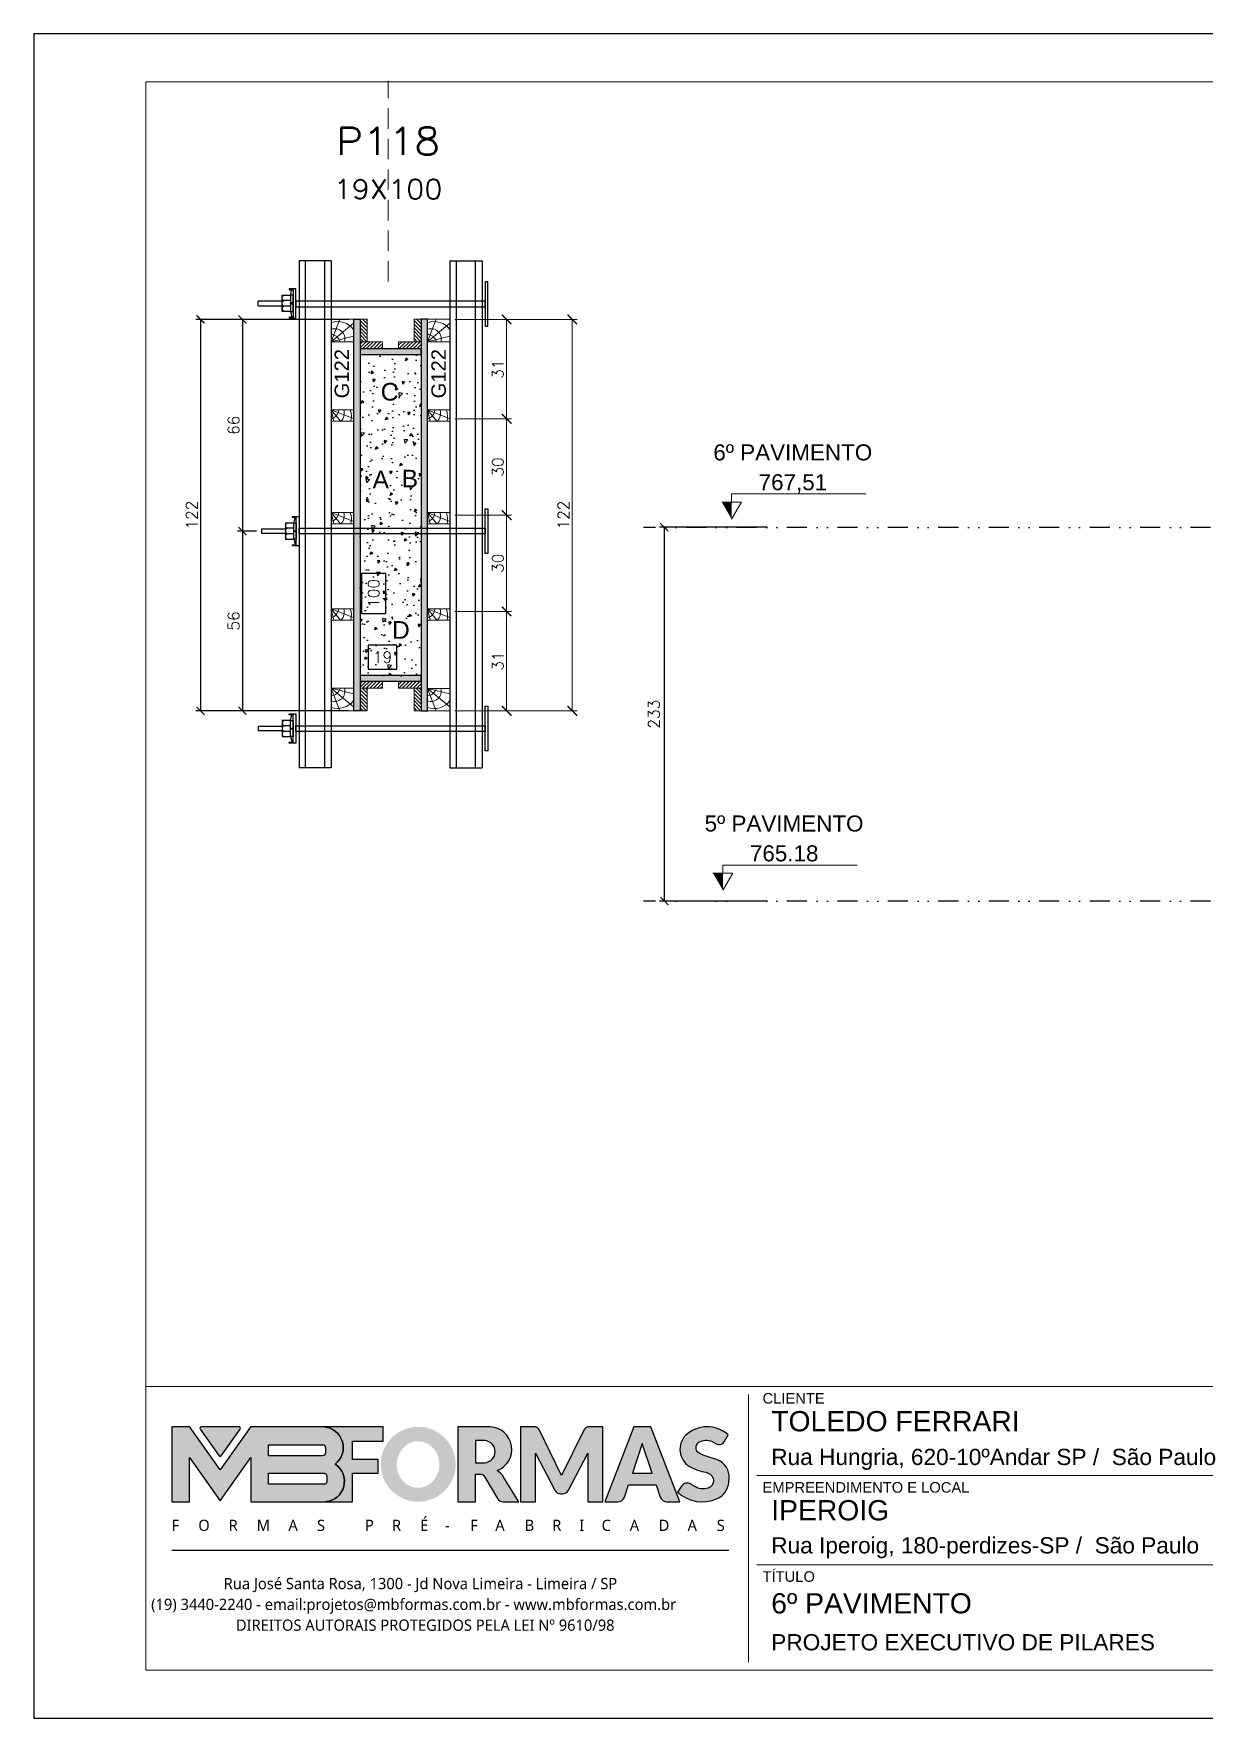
# Model space of a CAD drawing. Extents: x -23436 to 4767, y -4131 to 9755.
# Drawn here: x -19091 to -18362, y -1668 to -618 of the extents above; entities that cross this region are included whole.
import ezdxf
from ezdxf.enums import TextEntityAlignment as Align

# ---------------------------------------------------------------- set-up
doc = ezdxf.new("R2010")
doc.units = 0
doc.header["$PDMODE"] = 2
doc.header["$PDSIZE"] = 10
for name, pattern in [('CABLIN', [0.35, 0.25, -0.1]), ('DIVIDE2', [0.625, 0.25, -0.125, 0, -0.125, 0, -0.125]), ('HIDDEN', [9.525, 6.35, -3.175])]:
    doc.linetypes.add(name, pattern=pattern)
doc.layers.get('0').update_dxf_attribs({"lineweight": 13})
doc.layers.get('Defpoints').update_dxf_attribs({"lineweight": 13})
for name, color, linetype, lineweight in [('A-GENM', 7, 'Continuous', 18), ('cotas', 4, 'Continuous', 13), ('FOLHA MB', 7, 'Continuous', 13), ('Madeira', 100, 'Continuous', 13), ('Sarr 2.2x7', 40, 'Continuous', 9), ('sarrafo', 93, 'Continuous', 13), ('Texto Seção', 7, 'Continuous', 15)]:
    doc.layers.add(name, color=color, linetype=linetype, lineweight=lineweight)
for name, color, linetype in [('Barra de Ancoragem', 20, 'Continuous'), ('Concreto', 250, 'HIDDEN'), ('Cota', 4, 'Continuous'), ('Cota Seção (2x)', 4, 'Continuous'), ('Hachura', 252, 'CABLIN'), ('MB Logo', 254, 'Continuous'), ('Nível', 160, 'Continuous'), ('Painéis', 30, 'Continuous'), ('Perfil Metálico', 224, 'Continuous'), ('Texto de Titulo', 7, 'Continuous'), ('Texto Nível', 251, 'Continuous'), ('Texto Qtd Sarr', 242, 'Continuous'), ('TEXTO_GERAL', 7, 'Continuous')]:
    doc.layers.add(name, color=color, linetype=linetype)
doc.layers.add('Laje_Perimetro', color=7, linetype='Continuous', plot=False)
doc.styles.add('ARIAL', font='arial.ttf', dxfattribs={"oblique": 15, "height": 25})
doc.styles.add('MB_C01', font='arial.ttf', dxfattribs={"height": 1.3})
doc.styles.add('MB_C02', font='arial.ttf', dxfattribs={"height": 2})
doc.styles.add('MB_C03', font='arial.ttf', dxfattribs={"height": 2.5})
doc.styles.add('MB_C04', font='arial.ttf', dxfattribs={"height": 6})
doc.styles.add('MtXpl_Lucida_Sans_Un', font='l_10646.ttf')
doc.styles.add('ROMANS', font='romans.shx')
doc.styles.add('SANSSERIF', font='sas_____.pfb')
doc.dimstyles.new('COTA SECAO', dxfattribs={"dimtxt": 7, "dimasz": 5, "dimexe": 3, "dimexo": 3, "dimgap": 2, "dimtad": 3, "dimdec": 1, "dimlfac": 0.5, "dimzin": 12, "dimdsep": 46, "dimtxsty": 'ROMANS', "dimblk": 'ARCHTICK', "dimcen": 0, "dimclrd": 4, "dimclre": 4, "dimclrt": 1, "dimadec": 1, "dimazin": 3, "dimtfac": 1, "dimtdec": 1, "dimtmove": 0, "dimatfit": 3, "dimldrblk": 'OBLIQUE', "dimfxl": 0, "dimtolj": 1, "dimtzin": 12, "dimarcsym": 0})
doc.dimstyles.new('PAINEL', dxfattribs={"dimtxt": 7, "dimasz": 5, "dimexe": 3, "dimexo": 3, "dimgap": 3, "dimtad": 1, "dimdec": 1, "dimzin": 12, "dimdsep": 46, "dimtxsty": 'ROMANS', "dimblk": 'ARCHTICK', "dimcen": 0, "dimclrd": 4, "dimclre": 4, "dimclrt": 1, "dimadec": 1, "dimazin": 3, "dimtfac": 1, "dimtdec": 1, "dimtmove": 0, "dimatfit": 3, "dimldrblk": 'OBLIQUE', "dimfxl": 0, "dimtolj": 1, "dimtzin": 12, "dimarcsym": 0})
doc.dimstyles.new('SECÇÃO 2', dxfattribs={"dimtxt": 7, "dimasz": 6, "dimexe": 0.18, "dimexo": 2, "dimgap": -4, "dimtad": 3, "dimdec": 1, "dimlfac": 0.5, "dimzin": 12, "dimdsep": 46, "dimtxsty": 'ROMANS', "dimblk": 'ARCHTICK', "dimcen": 0.09, "dimse1": 1, "dimse2": 1, "dimsd1": 1, "dimsd2": 1, "dimclrd": 180, "dimclre": 5, "dimclrt": 1, "dimadec": 0, "dimazin": 3, "dimtfac": 1, "dimtdec": 1, "dimtofl": 0, "dimtmove": 0, "dimatfit": 3, "dimldrblk": 'ARCHTICK', "dimfxl": 0, "dimtolj": 1, "dimtzin": 0, "dimarcsym": 0})
pattern_1 = [(225, (-28376.902, -23950.7785), (1.12253202, -1.12253202), [])]
pattern_2 = [(225, (-28376.902, -23739.1785), (1.12253202, -1.12253202), [])]

# ---------------------------------------------------------------- blocks, each defined once
blk = doc.blocks.new('MB-NOVO')
at = {"layer": 'MB Logo', "linetype": 'Continuous'}
h = blk.add_hatch(color=256, dxfattribs=at)
h.dxf.hatch_style = 1
h.set_gradient(color1=(242, 132, 69), color2=(247, 180, 141), rotation=90, tint=1)
h.paths.add_polyline_path([(-18529.6, 10980.8), (-18475.7, 10980.8, 0.706757), (-18468.7, 11008, 0.681802), (-18476.7, 11034.9), (-18529.4, 11034.9, 0.243712), (-18530.2, 11034.5), (-18551.7, 11003.9), (-18573.3, 11034.5, 0.243712), (-18574.1, 11034.9), (-18586.5, 11034.9), (-18586.5, 10980.8), (-18573.9, 10980.8), (-18573.9, 11012.9), (-18551.7, 10981.5), (-18529.6, 11012.9)])
h.paths.add_polyline_path([(-18516.8, 11014.1), (-18516.8, 11022), (-18477.8, 11022, -0.414214), (-18475.8, 11020), (-18475.8, 11016.1, -0.414214), (-18477.8, 11014.1)], flags=16)
h.paths.add_polyline_path([(-18516.8, 11001.4), (-18476.8, 11001.4, -0.414214), (-18474.8, 10999.4), (-18474.8, 10995.5, -0.414214), (-18476.8, 10993.5), (-18516.8, 10993.5)], flags=16)
at = {"layer": 'MB Logo', "true_color": 0x262626}
h = blk.add_hatch(color=250, dxfattribs=at)
h.dxf.hatch_style = 1
h.paths.add_polyline_path([(-18537.3, 11033.3, 0.60809), (-18538.1, 11034.9), (-18565.3, 11034.9, 0.60809), (-18566.1, 11033.3), (-18552.5, 11014, 0.518202), (-18550.9, 11014)])
h = blk.add_hatch(color=250, dxfattribs=at)
h.dxf.hatch_style = 1
h.paths.add_polyline_path([(-18456.2, 11011.3), (-18456.2, 11024.6), (-18434.2, 11024.6), (-18434.2, 11034.9), (-18476.7, 11034.9, -0.681802), (-18468.7, 11008, -0.706757), (-18475.7, 10980.8), (-18456.2, 10980.8), (-18456.2, 11001.4), (-18437.8, 11001.4), (-18437.8, 11011.3)])
h = blk.add_hatch(color=250, dxfattribs=at)
h.dxf.hatch_style = 1
h.paths.add_polyline_path([(-18435.9, 11007.9, 1), (-18381.9, 11007.9, 1)])
edge = h.paths.add_edge_path(flags=16)
edge.add_ellipse((-18409, 11007.7), major_axis=(0, 16.8), ratio=0.916255, start_angle=0, end_angle=360)
h = blk.add_hatch(color=250, dxfattribs=at)
h.dxf.hatch_style = 1
h.paths.add_polyline_path([(-18357, 11034.9), (-18380.2, 11034.9), (-18380.2, 10980.8), (-18367.6, 10980.8), (-18367.6, 11000.7), (-18363.4, 11000.7, -0.195765), (-18360.9, 10998.9), (-18351.8, 10983.2, 0.261385), (-18347.5, 10980.8), (-18336.4, 10980.8), (-18347.5, 10999, 0.082429), (-18349.6, 11001.5), (-18351.9, 11003.4, 0.81838)])
h.paths.add_polyline_path([(-18360.8, 11009), (-18367.6, 11009), (-18367.6, 11025), (-18360.8, 11025, -0.92578)], flags=16)
h = blk.add_hatch(color=250, dxfattribs=at)
h.dxf.hatch_style = 1
h.paths.add_polyline_path([(-18286.6, 11015.9), (-18286.6, 10980.8), (-18275.8, 10980.8), (-18275.8, 11034.9), (-18286.6, 11034.9, 0.216647), (-18289.4, 11032.4), (-18305.5, 10999.8), (-18321.6, 11032.7, 0.199908), (-18324.3, 11034.9), (-18335.2, 11034.9), (-18335.2, 10980.8), (-18324.3, 10980.8), (-18324.3, 11015.9), (-18310.4, 10989.3, 0.279644), (-18306, 10986.6, 0.340986), (-18300.5, 10989.3)])
h = blk.add_hatch(color=250, dxfattribs=at)
h.dxf.hatch_style = 1
h.paths.add_polyline_path([(-18274.4, 10980.8), (-18265, 10980.8, 0.322517), (-18260.2, 10984.3), (-18257.3, 10993), (-18237.2, 10993), (-18234.3, 10984.3, 0.322517), (-18229.5, 10980.8), (-18220.3, 10980.8), (-18241.2, 11034.9), (-18253.4, 11034.9)])
h.paths.add_polyline_path([(-18254.4, 11001.6), (-18247.3, 11023), (-18240.1, 11001.6)], flags=16)
h = blk.add_hatch(color=250, dxfattribs=at)
h.dxf.hatch_style = 1
h.paths.add_polyline_path([(-18206, 11024, -0.247671), (-18196.9, 11024.3), (-18193.5, 11022.5, 0.40799), (-18188.2, 11024.1), (-18185.4, 11029.1, 0.392837), (-18216.2, 11028.7, 0.467779), (-18213.3, 11006.3, 0.077523), (-18201.2, 11002.1, -0.214206), (-18196.1, 10997.9, -0.284295), (-18198.2, 10991.4, -0.26924), (-18208.8, 10991.6), (-18212.2, 10993.6, 0.407727), (-18219, 10992.1), (-18221.8, 10987.7, 0.296878), (-18193.2, 10983.1, 0.272251), (-18184.9, 10995.3), (-18184.6, 10997.9, 0.348906), (-18193.7, 11011.2), (-18200.4, 11013.5, -0.045018), (-18205.8, 11015.7, -0.618284)])
at = {"layer": 'MB Logo', "linetype": 'Continuous'}
blk.add_line((-18586.5, 10945.9), (-18184.8, 10945.9), dxfattribs=at)
at = {"layer": 'MB Logo', "color": 23, "linetype": 'Continuous', "true_color": 0xf28445}
for points in [[(-18573.3, 11034.5, 0.243712), (-18574.1, 11034.9), (-18586.5, 11034.9), (-18586.5, 10980.8), (-18573.9, 10980.8), (-18573.9, 11012.9), (-18551.7, 10981.5), (-18529.6, 11012.9), (-18529.6, 10980.8), (-18475.7, 10980.8, 0.706757), (-18468.7, 11008, 0.681802), (-18476.7, 11034.9), (-18529.4, 11034.9, 0.243712), (-18530.2, 11034.5), (-18551.7, 11003.9)], [(-18516.8, 11022), (-18477.8, 11022, -0.414214), (-18475.8, 11020), (-18475.8, 11016.1, -0.414214), (-18477.8, 11014.1), (-18516.8, 11014.1)], [(-18516.8, 11001.4), (-18476.8, 11001.4, -0.414214), (-18474.8, 10999.4), (-18474.8, 10995.5, -0.414214), (-18476.8, 10993.5), (-18516.8, 10993.5)]]:
    blk.add_lwpolyline(points, format="xyb", close=True, dxfattribs=at)
at = {"layer": 'MB Logo', "color": 250, "true_color": 0x262626}
for points in [[(-18537.3, 11033.3, 0.60809), (-18538.1, 11034.9), (-18565.3, 11034.9, 0.60809), (-18566.1, 11033.3), (-18552.5, 11014, 0.518202), (-18550.9, 11014)], [(-18437.8, 11011.3), (-18456.2, 11011.3), (-18456.2, 11024.6), (-18434.2, 11024.6), (-18434.2, 11034.9), (-18476.7, 11034.9, -0.681802), (-18468.7, 11008, -0.706757), (-18475.7, 10980.8), (-18456.2, 10980.8), (-18456.2, 11001.4), (-18437.8, 11001.4)], [(-18347.5, 10980.8), (-18336.4, 10980.8), (-18347.5, 10999, 0.082429), (-18349.6, 11001.5), (-18351.9, 11003.4, 0.81838), (-18357, 11034.9), (-18380.2, 11034.9), (-18380.2, 10980.8), (-18367.6, 10980.8), (-18367.6, 11000.7), (-18363.4, 11000.7, -0.209789), (-18360.8, 10998.7), (-18351.8, 10983.2, 0.261385)], [(-18286.6, 11015.9), (-18286.6, 10980.8), (-18275.8, 10980.8), (-18275.8, 11034.9), (-18286.6, 11034.9, 0.216647), (-18289.4, 11032.4), (-18305.5, 10999.8), (-18321.5, 11032.4, 0.216647), (-18324.3, 11034.9), (-18335.2, 11034.9), (-18335.2, 10980.8), (-18324.3, 10980.8), (-18324.3, 11015.9), (-18310.4, 10989.3, 0.279644), (-18306, 10986.6), (-18304.9, 10986.6, 0.279644), (-18300.5, 10989.3)], [(-18265, 10980.8, 0.322517), (-18260.2, 10984.3), (-18257.3, 10993), (-18237.2, 10993), (-18234.3, 10984.3, 0.322517), (-18229.5, 10980.8), (-18220.3, 10980.8), (-18241.2, 11034.9), (-18253.4, 11034.9), (-18274.4, 10980.8)], [(-18206.2, 11015.9, -0.549626), (-18206.4, 11023.8, -0.258723), (-18196.9, 11024.3), (-18193.5, 11022.5, 0.40799), (-18188.2, 11024.1), (-18185.4, 11029.1, 0.392837), (-18216.2, 11028.7, 0.467779), (-18213.3, 11006.3, 0.077523), (-18201.2, 11002.1, -0.203897), (-18196.3, 10998.2), (-18196.1, 10997.8, -0.267611), (-18198, 10991.6), (-18198.5, 10991.3, -0.261145), (-18208.8, 10991.6), (-18212.2, 10993.6, 0.407727), (-18219, 10992.1), (-18221.8, 10987.7, 0.296878), (-18193.2, 10983.1, 0.265963), (-18184.9, 10994.9), (-18184.7, 10997.6, 0.340466), (-18193.1, 11011), (-18200.4, 11013.5, -0.049298)], [(-18367.6, 11009), (-18360.8, 11009, 0.92578), (-18360.8, 11025), (-18367.6, 11025)]]:
    blk.add_lwpolyline(points, format="xyb", close=True, dxfattribs=at)
blk.add_lwpolyline([(-18247.3, 11023), (-18254.4, 11001.6), (-18240.1, 11001.6)], close=True, dxfattribs=at)
at = {"layer": 'MB Logo', "color": 250, "true_color": 0x262626, "style": 'MtXpl_Lucida_Sans_Un'}
for s, height, p in [('F', 8.12, (-18586.8, 10959.8)), ('O', 8.12, (-18567.5, 10959.8)), ('R', 8.12, (-18545.6, 10959.8)), ('M', 8.12, (-18525.4, 10959.8)), ('A', 8.12, (-18502.5, 10959.8)), ('S', 8.12, (-18481.9, 10959.8)), ('P', 8.12, (-18447.3, 10959.8)), ('R', 8.12, (-18427.8, 10959.8)), ('É', 8.12, (-18407.5, 10959.8)), ('-', 8.12, (-18389.6, 10959.8)), ('F', 8.12, (-18371.4, 10959.8)), ('A', 8.12, (-18353.3, 10959.8)), ('B', 8.12, (-18332.1, 10959.8)), ('R', 8.12, (-18312.2, 10959.8)), ('I', 8.12, (-18292.7, 10959.8)), ('C', 8.12, (-18276.6, 10959.8)), ('A', 8.12, (-18256.3, 10959.8)), ('D', 8.12, (-18235.5, 10959.8)), ('A', 8.12, (-18214.6, 10959.8)), ('S', 8.12, (-18193.6, 10959.8)), ('DIREITOS AUTORAIS PROTEGIDOS PELA LEI Nº 9610/98', 8.122, (-18540.4, 10887.8))]:
    blk.add_text(s, height=height, dxfattribs=at).set_placement(p)
at = {"layer": 'MB Logo', "style": 'MtXpl_Lucida_Sans_Un'}
for s, p in [('Rua José Santa Rosa, 1300 - Jd Nova Limeira - Limeira / SP', (-18549.2, 10917.8)), ('(19) 3440-2240 - email:projetos@mbformas.com.br - www.mbformas.com.br', (-18601.5, 10902.8))]:
    blk.add_text(s, height=8.122, dxfattribs=at).set_placement(p)
blk = doc.blocks.new('A$C169d8357')
at = {"layer": 'FOLHA MB', "color": 1}
for p, q in [((1109.8, 356.7), (70, 356.7)), ((445.6, 351.7), (445.6, 185)), ((786.6, 351.7), (786.6, 250.7)), ((943.1, 351.7), (943.1, 185)), ((1109.8, 356.7), (1109.8, 179.9)), ((1455, 356.7), (1109.8, 356.7)), ((1155.3, 185), (1155.3, 351.7)), ((1232.6, 351.7), (1232.6, 185)), ((1455, 331.5), (1109.8, 331.5)), ((938.1, 316.3), (791.6, 316.3)), ((1109.8, 316.3), (948.2, 316.3)), ((1029, 311.3), (1029, 286)), ((1455, 306.2), (1109.8, 306.2)), ((781.5, 301.2), (450.7, 301.2)), ((938.1, 281), (791.6, 281)), ((1109.8, 281), (948.2, 281)), ((1029, 275.9), (1029, 250.7)), ((1455, 281), (1109.8, 281)), ((1455, 255.7), (1109.8, 255.7)), ((938.1, 245.6), (450.7, 245.6)), ((1109.8, 245.6), (948.2, 245.6)), ((1029, 240.6), (1029, 185)), ((1455, 230.4), (1109.8, 230.4)), ((1455, 205.2), (1109.8, 205.2))]:
    blk.add_line(p, q, dxfattribs=at)
for points in [[(0, 1199.9), (0, 149.9), (1485, 149.9), (1485, 1199.9)], [(70, 1169.9), (70, 179.9), (1455, 179.9), (1455, 1169.9)]]:
    blk.add_lwpolyline(points, close=True, dxfattribs=at)
at = {"layer": 'MB Logo', "xscale": 0.8642040370897565, "yscale": 0.8642040370897565, "zscale": 0.8642040370897565}
blk.add_blockref('MB-NOVO', (16148.7, -9204.8), dxfattribs=at)
at = {"layer": 'FOLHA MB', "color": 6}
for s, height, style, p in [('CLIENTE', 6.57, 'MB_C01', (454.3, 346.1)), ('RESPONSÁVEL TÉCNICO', 6.566, 'MB_C01', (791.2, 344.6)), ('FASE DO PROJETO', 6.566, 'MB_C01', (947.8, 344.6)), ('Rua Hungria, 620-10ºAndar SP /  São Paulo', 10.102, 'MB_C02', (459.7, 307.8)), ('PROJETISTA', 6.57, 'MB_C01', (791.2, 306.7)), ('DATA', 6.57, 'MB_C01', (947.8, 306.7)), ('ESCALA', 6.57, 'MB_C01', (1033.7, 306.7)), ('EMPREENDIMENTO E LOCAL', 6.566, 'MB_C01', (454.3, 290.6)), ('DISCIPLINA', 6.57, 'MB_C01', (791.2, 271.4)), ('COR MADEIRA', 6.566, 'MB_C01', (947.8, 271.4)), ('COR TARJA', 6.57, 'MB_C01', (1033.7, 271.4)), ('Rua Iperoig, 180-perdizes-SP /  São Paulo', 10.102, 'MB_C02', (459.7, 252.7)), ('TÍTULO', 6.57, 'MB_C01', (454.3, 235)), ('REVISÃO', 6.57, 'MB_C01', (947.8, 236.5)), ('FOLHA', 6.57, 'MB_C01', (1033.7, 236.5)), ('PROJETO EXECUTIVO DE PILARES', 10.102, 'MB_C02', (459.7, 192.3))]:
    blk.add_text(s, height=height, dxfattribs=dict(at, style=style)).set_placement(p)
at = {"layer": 'FOLHA MB', "color": 5}
for s, height, style, p in [('TOLEDO FERRARI', 12.628, 'MB_C03', (459.7, 328.8)), ('DANIEL RODRIGUES', 10.102, 'MB_C02', (791.6, 322.4)), ('EXECUTIVO', 10.1, 'MB_C02', (948.1, 320.5)), ('THAÍS BANDEIRA', 10.102, 'MB_C02', (791.5, 285.1)), ('31/05/2023', 10.1, 'MB_C02', (948.1, 285.1)), ('1:50', 10.1, 'MB_C02', (1034, 287.1)), ('IPEROIG', 12.63, 'MB_C03', (459.7, 273.3)), ('PADRÃO', 10.1, 'MB_C02', (948.1, 251.8)), ('FORMA DE MADEIRA', 10.102, 'MB_C02', (791.6, 251.7)), ('S/COR', 10.1, 'MB_C02', (1034, 251.8)), ('6º PAVIMENTO', 12.628, 'MB_C03', (459.7, 215.3)), ('00', 10.1, 'MB_C02', (1126.7, 211.8)), ('31/05/23', 10.1, 'MB_C02', (1166.5, 211.6)), ('EMISSÃO INICIAL', 10.102, 'MB_C02', (1243.1, 211.6)), ('00', 12.63, 'MB_C03', (967.6, 205))]:
    blk.add_text(s, height=height, dxfattribs=dict(at, style=style)).set_placement(p)
at = {"layer": 'FOLHA MB', "color": 6, "style": 'MB_C01'}
for s, p in [('REV. Nº', (1132.5, 198.1)), ('DATA', (1189.7, 198.1)), ('DESCRIÇÃO', (1265.5, 198.1))]:
    blk.add_text(s, height=6.57, dxfattribs=at).set_placement(p, align=Align.MIDDLE_CENTER)
at = {"layer": 'FOLHA MB', "insert": (1239.4, 189.4), "char_height": 5.051, "width": 210.818, "attachment_point": 1, "style": 'MB_C04'}
blk.add_mtext('TOLEDO-IPEROIG-LO-6PV-PI-R00.DWG', dxfattribs=at)
blk = doc.blocks.new('ERTYERTYUYTURTYUTRYU')
at = {"layer": 'Barra de Ancoragem'}
for p, q in [((8963.3, 10873.8), (8963.3, 10855.5)), ((8964.9, 10869.7), (8964.1, 10873.2)), ((8964.9, 10859.7), (8964.1, 10856.1)), ((8985.1, 10863.2), (8985.1, 10866.1))]:
    blk.add_line(p, q, dxfattribs=at)
at = {"layer": 'Barra de Ancoragem', "flags": 128}
for points in [[(8961.5, 10855.5), (8961.5, 10873.8), (8963.3, 10873.8), (8963.3, 10855.5)], [(8963.3, 10873.8), (8965.7, 10873.8), (8965.7, 10873.2), (8963.3, 10873.2)], [(8963.3, 10869.7), (8964.9, 10869.7), (8964.9, 10859.7), (8963.3, 10859.7)], [(8963.3, 10856.1), (8965.7, 10856.1), (8965.7, 10855.5), (8963.3, 10855.5)]]:
    blk.add_lwpolyline(points, close=True, dxfattribs=at)
for points in [[(8964.9, 10859.7), (8970.1, 10859.7), (8970.1, 10869.7), (8964.9, 10869.7)], [(8964.9, 10864.4), (8963.3, 10864.4), (8963.3, 10865), (8964.9, 10865), (8964.9, 10864.4), (8964.9, 10865)], [(8985.1, 10863.2), (8970.1, 10863.2), (8970.1, 10866.1), (8985.1, 10866.1)]]:
    blk.add_lwpolyline(points, dxfattribs=at)
for points in [[(8964.9, 10866.4), (8969, 10866.4, 0.729796), (8969, 10869.7, 0.729796)], [(8964.9, 10862.9), (8969, 10862.9, 0.666667), (8969, 10866.4, 0.666667)]]:
    blk.add_lwpolyline(points, format="xyb", dxfattribs=at)
at = {"layer": 'Barra de Ancoragem'}
blk.add_arc((8968.4, 10861.3), 1.7, 287.7564, 72.2436, dxfattribs=at)
blk = doc.blocks.new('*D967')
at = {"layer": 'Cota', "color": 180, "lineweight": -2, "transparency": 16777216}
for p, q in [((-18872, -954.1), (-18887, -954.1)), ((-18887, -954.1), (-18887, -979.1)), ((-18872, -979.1), (-18872, -954.1)), ((-18887, -979.1), (-18872, -979.1))]:
    blk.add_line(p, q, dxfattribs=at)
at = {"layer": 'Defpoints', "color": 0, "transparency": 16777216}
for p in [(-18888, -817.8), (-18888, -1017.8), (-18868, -1017.8)]:
    blk.add_point(p, dxfattribs=at)
at = {"layer": 'Cota', "color": 1, "transparency": 16777216, "insert": (-18879.5, -966.6), "char_height": 7, "attachment_point": 5, "rotation": 90, "style": 'ROMANS'}
blk.add_mtext('\\A1;100', dxfattribs=at)
blk = doc.blocks.new('_ArchTick')
at = {"color": 0, "linetype": 'ByBlock', "const_width": 0.15}
blk.add_lwpolyline([(-0.5, -0.5), (0.5, 0.5)], dxfattribs=at)
blk = doc.blocks.new('*D968')
at = {"layer": 'Cota', "color": 180, "lineweight": -2, "transparency": 16777216}
for p, q in [((-18865, -998.8), (-18883, -998.8)), ((-18883, -998.8), (-18883, -1013.8)), ((-18865, -1013.8), (-18865, -998.8)), ((-18883, -1013.8), (-18865, -1013.8))]:
    blk.add_line(p, q, dxfattribs=at)
at = {"layer": 'Defpoints', "color": 0, "transparency": 16777216}
for p in [(-18888, -835.1), (-18850, -835.1), (-18888, -1017.8)]:
    blk.add_point(p, dxfattribs=at)
at = {"layer": 'Cota', "color": 1, "transparency": 16777216, "insert": (-18874, -1006.3), "char_height": 7, "attachment_point": 5, "style": 'ROMANS'}
blk.add_mtext('\\A1;19', dxfattribs=at)
blk = doc.blocks.new('*D969')
at = {"layer": 'Cota', "color": 4, "lineweight": -2, "transparency": 16777216}
for p, q in [((-18909, -795.8), (-18964.3, -795.8)), ((-18961.3, -795.8), (-18961.3, -927.8)), ((-18952.5, -927.8), (-18964.3, -927.8))]:
    blk.add_line(p, q, dxfattribs=at)
at = {"layer": 'Defpoints', "color": 0, "transparency": 16777216}
for p in [(-18906, -795.8), (-18961.3, -927.8), (-18949.5, -927.8)]:
    blk.add_point(p, dxfattribs=at)
at = {"layer": 'Cota', "color": 4, "lineweight": -2, "transparency": 16777216, "xscale": 5, "yscale": 5, "zscale": 5}
for p, rotation in [((-18961.3, -795.8), 90), ((-18961.3, -927.8), 270)]:
    blk.add_blockref('_ArchTick', p, dxfattribs=dict(at, rotation=rotation))
at = {"layer": 'Cota', "color": 1, "transparency": 16777216, "insert": (-18966.8, -861.8), "char_height": 7, "attachment_point": 5, "rotation": 90, "style": 'ROMANS'}
blk.add_mtext('\\A1;66', dxfattribs=at)
blk = doc.blocks.new('_OBLIQUE')
at = {"color": 0, "linetype": 'ByBlock', "lineweight": -2}
for p, q in [((0, 0), (-1, 0)), ((-0.5, -0.5), (0.5, 0.5))]:
    blk.add_line(p, q, dxfattribs=at)
blk = doc.blocks.new('*D970')
at = {"layer": 'Cota', "color": 4, "lineweight": -2, "transparency": 16777216}
for p, q in [((-18952.5, -927.8), (-18964.3, -927.8)), ((-18961.3, -927.8), (-18961.3, -1039.8)), ((-18909, -1039.8), (-18964.3, -1039.8))]:
    blk.add_line(p, q, dxfattribs=at)
at = {"layer": 'Defpoints', "color": 0, "transparency": 16777216}
for p in [(-18949.5, -927.8), (-18961.3, -1039.8), (-18906, -1039.8)]:
    blk.add_point(p, dxfattribs=at)
at = {"layer": 'Cota', "color": 4, "lineweight": -2, "transparency": 16777216, "xscale": 5, "yscale": 5, "zscale": 5}
for p, rotation in [((-18961.3, -927.8), 90), ((-18961.3, -1039.8), 270)]:
    blk.add_blockref('_ArchTick', p, dxfattribs=dict(at, rotation=rotation))
at = {"layer": 'Cota', "color": 1, "transparency": 16777216, "insert": (-18966.8, -983.8), "char_height": 7, "attachment_point": 5, "rotation": 90, "style": 'ROMANS'}
blk.add_mtext('\\A1;56', dxfattribs=at)
blk = doc.blocks.new('*D971')
at = {"layer": 'Cota', "color": 4, "lineweight": -2, "transparency": 16777216}
for p, q in [((-18895, -795.8), (-18990.4, -795.8)), ((-18987.4, -795.8), (-18987.4, -1039.8)), ((-18895, -1039.8), (-18990.4, -1039.8))]:
    blk.add_line(p, q, dxfattribs=at)
at = {"layer": 'Defpoints', "color": 0, "transparency": 16777216}
for p in [(-18892, -795.8), (-18987.4, -1039.8), (-18892, -1039.8)]:
    blk.add_point(p, dxfattribs=at)
at = {"layer": 'Cota', "color": 4, "lineweight": -2, "transparency": 16777216, "xscale": 5, "yscale": 5, "zscale": 5}
for p, rotation in [((-18987.4, -795.8), 90), ((-18987.4, -1039.8), 270)]:
    blk.add_blockref('_ArchTick', p, dxfattribs=dict(at, rotation=rotation))
at = {"layer": 'Cota', "color": 1, "transparency": 16777216, "insert": (-18992.9, -917.8), "char_height": 7, "attachment_point": 5, "rotation": 90, "style": 'ROMANS'}
blk.add_mtext('\\A1;122', dxfattribs=at)
blk = doc.blocks.new('*D972')
at = {"layer": 'Cota Seção (2x)', "color": 4, "lineweight": 5, "transparency": 16777216}
for p, q in [((-18798.2, -795.8), (-18752.7, -795.8)), ((-18755.7, -1039.8), (-18755.7, -795.8)), ((-18798.2, -1039.8), (-18752.7, -1039.8))]:
    blk.add_line(p, q, dxfattribs=at)
at = {"layer": 'Defpoints', "color": 0, "transparency": 16777216}
for p in [(-18801.2, -795.8), (-18755.7, -795.8), (-18801.2, -1039.8)]:
    blk.add_point(p, dxfattribs=at)
at = {"layer": 'Cota Seção (2x)', "color": 4, "lineweight": 5, "transparency": 16777216, "xscale": 6, "yscale": 6, "zscale": 6}
for p, rotation in [((-18755.7, -795.8), 90), ((-18755.7, -1039.8), 270)]:
    blk.add_blockref('_ArchTick', p, dxfattribs=dict(at, rotation=rotation))
at = {"layer": 'Cota Seção (2x)', "color": 1, "transparency": 16777216, "insert": (-18761.2, -917.8), "char_height": 7, "attachment_point": 5, "rotation": 90, "style": 'ROMANS'}
blk.add_mtext('\\A1;122', dxfattribs=at)
blk = doc.blocks.new('PONTALETE')
at = {"layer": 'Madeira'}
for q in [(2.71, 7), (7, 5.76), (7, 1.74)]:
    blk.add_line((0, 0), q, dxfattribs=at)
blk.add_lwpolyline([(0, 0), (7, 0), (7, 7), (0, 7)], close=True, dxfattribs=at)
for centre, radius, start, end in [((2.04, 0.06), 6.23, 37.2818, 109.0913), ((1.09, 0.9), 3.19, 343.603, 109.9847), ((-0.21, -0.78), 3.09, 14.6322, 86.0383)]:
    blk.add_arc(centre, radius, start, end, dxfattribs=at)
blk = doc.blocks.new('MEIO PONTALETE')
at = {"layer": 'Madeira'}
for q in [(2.71, 7), (3.5, 2.88), (3.5, 0.87)]:
    blk.add_line((0, 0), q, dxfattribs=at)
blk.add_lwpolyline([(0, 0), (3.5, 0), (3.5, 7), (0, 7)], close=True, dxfattribs=at)
for centre, radius, start, end in [((2.04, 0.06), 6.23, 76.4499, 109.0913), ((1.09, 0.9), 3.19, 40.9063, 109.9847), ((-0.21, -0.78), 3.09, 14.6322, 86.0383)]:
    blk.add_arc(centre, radius, start, end, dxfattribs=at)
blk = doc.blocks.new('*D973')
at = {"layer": 'Cota Seção (2x)', "color": 4, "lineweight": 5, "transparency": 16777216}
for p, q in [((-18829, -917.8), (-18793.6, -917.8)), ((-18796.6, -917.8), (-18796.6, -977.8)), ((-18829, -977.8), (-18793.6, -977.8))]:
    blk.add_line(p, q, dxfattribs=at)
at = {"layer": 'Defpoints', "color": 0, "transparency": 16777216}
for p in [(-18832, -917.8), (-18832, -977.8), (-18796.6, -977.8)]:
    blk.add_point(p, dxfattribs=at)
at = {"layer": 'Cota Seção (2x)', "color": 4, "lineweight": 5, "transparency": 16777216, "xscale": 6, "yscale": 6, "zscale": 6}
for p, rotation in [((-18796.6, -917.8), 90), ((-18796.6, -977.8), 270)]:
    blk.add_blockref('_ArchTick', p, dxfattribs=dict(at, rotation=rotation))
at = {"layer": 'Cota Seção (2x)', "color": 1, "transparency": 16777216, "insert": (-18802.1, -947.8), "char_height": 7, "attachment_point": 5, "rotation": 90, "style": 'ROMANS'}
blk.add_mtext('\\A1;30', dxfattribs=at)
blk = doc.blocks.new('*D974')
at = {"layer": 'Cota Seção (2x)', "color": 4, "lineweight": 5, "transparency": 16777216}
for p, q in [((-18829, -977.8), (-18793.6, -977.8)), ((-18796.6, -977.8), (-18796.6, -1039.8)), ((-18829, -1039.8), (-18793.6, -1039.8))]:
    blk.add_line(p, q, dxfattribs=at)
at = {"layer": 'Defpoints', "color": 0, "transparency": 16777216}
for p in [(-18832, -977.8), (-18832, -1039.8), (-18796.6, -1039.8)]:
    blk.add_point(p, dxfattribs=at)
at = {"layer": 'Cota Seção (2x)', "color": 4, "lineweight": 5, "transparency": 16777216, "xscale": 6, "yscale": 6, "zscale": 6}
for p, rotation in [((-18796.6, -977.8), 90), ((-18796.6, -1039.8), 270)]:
    blk.add_blockref('_ArchTick', p, dxfattribs=dict(at, rotation=rotation))
at = {"layer": 'Cota Seção (2x)', "color": 1, "transparency": 16777216, "insert": (-18802.1, -1008.8), "char_height": 7, "attachment_point": 5, "rotation": 90, "style": 'ROMANS'}
blk.add_mtext('\\A1;31', dxfattribs=at)
blk = doc.blocks.new('*D975')
at = {"layer": 'Cota Seção (2x)', "color": 4, "lineweight": 5, "transparency": 16777216}
for p, q in [((-18829, -795.8), (-18793.6, -795.8)), ((-18796.6, -795.8), (-18796.6, -857.8)), ((-18829, -857.8), (-18793.6, -857.8))]:
    blk.add_line(p, q, dxfattribs=at)
at = {"layer": 'Defpoints', "color": 0, "transparency": 16777216}
for p in [(-18832, -795.8), (-18832, -857.8), (-18796.6, -857.8)]:
    blk.add_point(p, dxfattribs=at)
at = {"layer": 'Cota Seção (2x)', "color": 4, "lineweight": 5, "transparency": 16777216, "xscale": 6, "yscale": 6, "zscale": 6}
for p, rotation in [((-18796.6, -795.8), 90), ((-18796.6, -857.8), 270)]:
    blk.add_blockref('_ArchTick', p, dxfattribs=dict(at, rotation=rotation))
at = {"layer": 'Cota Seção (2x)', "color": 1, "transparency": 16777216, "insert": (-18802.1, -826.8), "char_height": 7, "attachment_point": 5, "rotation": 90, "style": 'ROMANS'}
blk.add_mtext('\\A1;31', dxfattribs=at)
blk = doc.blocks.new('*D976')
at = {"layer": 'Cota Seção (2x)', "color": 4, "lineweight": 5, "transparency": 16777216}
for p, q in [((-18829, -857.8), (-18793.6, -857.8)), ((-18796.6, -857.8), (-18796.6, -917.8)), ((-18829, -917.8), (-18793.6, -917.8))]:
    blk.add_line(p, q, dxfattribs=at)
at = {"layer": 'Defpoints', "color": 0, "transparency": 16777216}
for p in [(-18832, -857.8), (-18832, -917.8), (-18796.6, -917.8)]:
    blk.add_point(p, dxfattribs=at)
at = {"layer": 'Cota Seção (2x)', "color": 4, "lineweight": 5, "transparency": 16777216, "xscale": 6, "yscale": 6, "zscale": 6}
for p, rotation in [((-18796.6, -857.8), 90), ((-18796.6, -917.8), 270)]:
    blk.add_blockref('_ArchTick', p, dxfattribs=dict(at, rotation=rotation))
at = {"layer": 'Cota Seção (2x)', "color": 1, "transparency": 16777216, "insert": (-18802.1, -887.8), "char_height": 7, "attachment_point": 5, "rotation": 90, "style": 'ROMANS'}
blk.add_mtext('\\A1;30', dxfattribs=at)
blk = doc.blocks.new('titulo1')
at = {"layer": 'Defpoints', "color": 252, "linetype": 'HIDDEN', "ltscale": 2}
blk.add_line((0, 0), (0, 125), dxfattribs=at)
at = {"layer": 'Defpoints', "style": 'ROMANS', "oblique": 15}
blk.add_attdef('FOLHA', text='', height=10, dxfattribs=at).set_placement((0, 15.6), align=Align.MIDDLE_CENTER)
at = {"layer": 'Texto Qtd Sarr', "color": 3, "style": 'ROMANS', "oblique": 15}
for tag, height, p in [('TITULO', 17, (0, 71.4)), ('SEÇÃO', 12, (0, 41.5))]:
    blk.add_attdef(tag, text='', height=height, dxfattribs=at).set_placement(p, align=Align.MIDDLE_CENTER)
blk = doc.blocks.new('*D1139')
at = {"layer": 'A-GENM', "color": 4, "lineweight": -2, "transparency": 16777216}
for p, q in [((-18634.2, -925.4), (-18701.3, -925.4)), ((-18698.3, -1158.4), (-18698.3, -925.4)), ((-18634.2, -1158.4), (-18701.3, -1158.4))]:
    blk.add_line(p, q, dxfattribs=at)
at = {"layer": 'Defpoints', "color": 0, "transparency": 16777216}
for p in [(-18698.3, -925.4), (-18631.2, -925.4), (-18631.2, -1158.4)]:
    blk.add_point(p, dxfattribs=at)
at = {"layer": 'A-GENM', "color": 4, "lineweight": -2, "transparency": 16777216, "xscale": 5, "yscale": 5, "zscale": 5}
for p, rotation in [((-18698.3, -925.4), 90), ((-18698.3, -1158.4), 270)]:
    blk.add_blockref('_ArchTick', p, dxfattribs=dict(at, rotation=rotation))
at = {"layer": 'A-GENM', "color": 1, "transparency": 16777216, "insert": (-18704.8, -1041.9), "char_height": 7, "attachment_point": 5, "rotation": 90, "style": 'ROMANS'}
blk.add_mtext('\\A1;233', dxfattribs=at)

msp = doc.modelspace()

# ---------------------------------------------------------------- hatches: boundary and pattern name
at = {"layer": 'Concreto'}
h = msp.add_hatch(dxfattribs=at)
h.set_pattern_fill('AR-CONC', color=256, scale=0.1, angle=-180)
h.set_pattern_definition([(230, (-25987.009, -21959.859), (-18.218467, 1.593909), [1.905, -20.955]), (175, (-25987.009, -21959.859), (3.524342, -19.105685), [1.524, -16.764058]), (280.451445, (-25988.527, -21959.726), (-14.694125, -17.511775), [1.619001, -17.809024]), (226.1842, (-25987.009, -21964.94), (-27.107904, 4.204233), [2.8575, -31.4325]), (276.63556, (-25989.268, -21964.589), (-23.740413, -24.742612), [2.428502, -26.71356]), (171.18415, (-25987.01, -21964.94), (-23.740413, -24.742612), [2.285997, -25.145973]), (201, (-25989.549, -21963.669), (-15.161439, 10.22652), [1.905, -20.955]), (146, (-25989.549, -21963.669), (-6.180203, -18.418797), [1.524, -16.764]), (251.451445, (-25990.812, -21962.817), (-21.341642, -8.192277), [1.619001, -17.808994]), (217.5, (-25987.009, -21959.859), (-0.3088603, -8.4555039), [0, -16.5608, 0, -17.018, 0, -16.8275]), (187.5, (-25987.009, -21959.859), (-6.6819663, -10.0180575), [0, -9.7028, 0, -16.1798, 0, -6.4135]), (147.5, (-25981.3445, -21959.859), (-13.5590595, 0.5728744), [0, -6.35, 0, -19.812, 0, -26.289]), (137.5, (-25978.805, -21959.859), (-14.812918, -2.542649), [0, -8.255, 0, -13.1572, 0, -18.669])])
h.paths.add_polyline_path([(-18887.95, -1018.114), (-18887.95, -817.427), (-18849.95, -817.427), (-18849.95, -1018.114)])
at = {"layer": 'Hachura'}
h = msp.add_hatch(color=256, dxfattribs=at)
h.dxf.hatch_style = 1
h.paths.add_polyline_path([(-18887.95, -1039.77), (-18891.95, -1039.77), (-18891.95, -795.77), (-18887.95, -795.77)])
h = msp.add_hatch(dxfattribs=at)
h.set_pattern_fill('ANSI31', color=256, scale=0.5, angle=90, style=0)
h.set_pattern_definition([(135, (-41779.3583, 8328.1815), (-1.12253202, -1.12253202), [])])
h.paths.add_polyline_path([(-18887.95, -809.77), (-18883.55, -809.77), (-18883.55, -795.77), (-18887.95, -795.77)])
h = msp.add_hatch(dxfattribs=at)
h.set_pattern_fill('ANSI31', color=256, scale=0.5, angle=90, style=0)
h.set_pattern_definition([(135, (-41745.7583, 8328.1815), (-1.12253202, -1.12253202), [])])
h.paths.add_polyline_path([(-18854.35, -809.77), (-18849.95, -809.77), (-18849.95, -795.77), (-18854.35, -795.77)])
h = msp.add_hatch(color=256, dxfattribs=at)
h.dxf.hatch_style = 1
h.paths.add_polyline_path([(-18849.95, -1039.77), (-18845.95, -1039.77), (-18845.95, -795.77), (-18849.95, -795.77)])
h = msp.add_hatch(dxfattribs=at)
h.set_pattern_fill('ANSI31', color=256, scale=0.5, angle=540, style=0)
h.set_pattern_definition(pattern_2)
h.paths.add_polyline_path([(-18887.95, -809.77), (-18887.95, -814.17), (-18873.95, -814.17), (-18873.95, -809.77)])
h = msp.add_hatch(color=256, dxfattribs=at)
h.dxf.hatch_style = 1
h.paths.add_polyline_path([(-18887.95, -814.17), (-18887.95, -817.77), (-18849.95, -817.77), (-18849.95, -814.17)])
h = msp.add_hatch(dxfattribs=at)
h.set_pattern_fill('ANSI31', color=256, scale=0.5, angle=540, style=0)
h.set_pattern_definition(pattern_2)
h.paths.add_polyline_path([(-18849.95, -809.77), (-18849.95, -814.17), (-18863.95, -814.17), (-18863.95, -809.77)])
h = msp.add_hatch(color=256, dxfattribs=at)
h.dxf.hatch_style = 1
h.paths.add_polyline_path([(-18887.95, -1017.77), (-18887.95, -1021.37), (-18849.95, -1021.37), (-18849.95, -1017.77)])
h = msp.add_hatch(dxfattribs=at)
h.set_pattern_fill('ANSI31', color=256, scale=0.5, angle=540, style=0)
h.set_pattern_definition(pattern_1)
h.paths.add_polyline_path([(-18887.95, -1021.37), (-18887.95, -1025.77), (-18873.95, -1025.77), (-18873.95, -1021.37)])
h = msp.add_hatch(dxfattribs=at)
h.set_pattern_fill('ANSI31', color=256, scale=0.5, angle=90, style=0)
h.set_pattern_definition([(135, (-41779.3583, 8228.1815), (-1.12253202, -1.12253202), [])])
h.paths.add_polyline_path([(-18887.95, -1025.77), (-18883.55, -1025.77), (-18883.55, -1039.77), (-18887.95, -1039.77)])
h = msp.add_hatch(dxfattribs=at)
h.set_pattern_fill('ANSI31', color=256, scale=0.5, angle=540, style=0)
h.set_pattern_definition(pattern_1)
h.paths.add_polyline_path([(-18849.95, -1021.37), (-18849.95, -1025.77), (-18863.95, -1025.77), (-18863.95, -1021.37)])
h = msp.add_hatch(dxfattribs=at)
h.set_pattern_fill('ANSI31', color=256, scale=0.5, angle=90, style=0)
h.set_pattern_definition([(135, (-41745.7583, 8228.1815), (-1.12253202, -1.12253202), [])])
h.paths.add_polyline_path([(-18854.35, -1025.77), (-18849.95, -1025.77), (-18849.95, -1039.77), (-18854.35, -1039.77)])
at = {"layer": 'Sarr 2.2x7'}
h = msp.add_hatch(color=0, dxfattribs=at)
h.dxf.hatch_style = 1
h.paths.add_polyline_path([(-18656.376, -909.649), (-18662.545, -909.649), (-18656.376, -920.333)])
h = msp.add_hatch(color=0, dxfattribs=at)
h.dxf.hatch_style = 1
h.paths.add_polyline_path([(-18661.824, -1140.955), (-18667.992, -1140.955), (-18661.824, -1151.639)])

# ---------------------------------------------------------------- linework, layer by layer
at = {"color": 0}
for p, q in [((-18662.545, -909.649), (-18650.208, -909.649)), ((-18656.376, -920.333), (-18650.208, -909.649)), ((-18667.992, -1140.955), (-18655.656, -1140.955)), ((-18661.824, -1151.639), (-18655.656, -1140.955))]:
    msp.add_line(p, q, dxfattribs=at)
for points in [[(-18891.971, -795.77), (-18905.971, -795.77), (-18905.971, -1039.77), (-18891.971, -1039.77)], [(-18831.95, -795.776), (-18845.95, -795.776), (-18845.95, -1039.776), (-18831.95, -1039.776)]]:
    msp.add_lwpolyline(points, close=True)
for points in [[(-18656.376, -909.649), (-18656.376, -904.639), (-18572.639, -904.639)], [(-18661.824, -1140.955), (-18661.824, -1135.945), (-18578.086, -1135.945)]]:
    msp.add_lwpolyline(points, dxfattribs=at)
at = {"layer": 'Barra de Ancoragem', "flags": 128}
for points in [[(-18808.35, -800.139), (-18808.35, -772.402), (-18809.95, -772.402), (-18809.95, -800.139)], [(-18809.95, -784.495), (-18927.95, -784.495), (-18927.95, -788.046), (-18809.95, -788.046)], [(-18808.35, -913.902), (-18808.35, -941.639), (-18809.95, -941.639), (-18809.95, -913.902)], [(-18809.95, -929.546), (-18925.95, -929.546), (-18925.95, -925.995), (-18809.95, -925.995)], [(-18808.35, -1036.988), (-18808.35, -1064.724), (-18809.95, -1064.724), (-18809.95, -1036.988)], [(-18809.95, -1052.632), (-18927.95, -1052.632), (-18927.95, -1049.08), (-18809.95, -1049.08)]]:
    msp.add_lwpolyline(points, close=True, dxfattribs=at)
at = {"layer": 'cotas'}
msp.add_lwpolyline([(-18849.95, -817.77), (-18849.95, -1017.77), (-18887.95, -1017.77), (-18887.95, -817.77)], close=True, dxfattribs=at)
at = {"layer": 'Laje_Perimetro'}
msp.add_lwpolyline([(-17606.377, -617.741), (-19091.397, -617.741), (-19091.397, -1667.741), (-17606.377, -1667.741)], close=True, dxfattribs=at)
at = {"layer": 'Madeira'}
for points in [[(-18883.55, -795.77), (-18883.55, -809.77), (-18887.95, -809.77), (-18887.95, -795.77)], [(-18883.55, -1039.77), (-18883.55, -1025.77), (-18887.95, -1025.77), (-18887.95, -1039.77)], [(-18849.95, -1039.77), (-18849.95, -1025.77), (-18854.35, -1025.77), (-18854.35, -1039.77)]]:
    msp.add_lwpolyline(points, close=True, dxfattribs=at)
at = {"layer": 'Nível', "linetype": 'DIVIDE2', "ltscale": 50}
for p, q in [((-17665.911, -925.44), (-18711.248, -925.44)), ((-17665.911, -1158.44), (-18711.248, -1158.44))]:
    msp.add_line(p, q, dxfattribs=at)
at = {"layer": 'Painéis', "color": 32, "true_color": 0xcd6928}
for points in [[(-18887.95, -1039.77), (-18891.95, -1039.77), (-18891.95, -795.77), (-18887.95, -795.77)], [(-18849.95, -1039.77), (-18845.95, -1039.77), (-18845.95, -795.77), (-18849.95, -795.77)], [(-18887.95, -814.17), (-18887.95, -817.77), (-18849.95, -817.77), (-18849.95, -814.17)], [(-18887.95, -1017.77), (-18887.95, -1021.37), (-18849.95, -1021.37), (-18849.95, -1017.77)]]:
    msp.add_lwpolyline(points, close=True, dxfattribs=at)
at = {"layer": 'Perfil Metálico'}
for p, q in [((-18925.95, -759.27), (-18925.95, -1075.27)), ((-18905.95, -759.27), (-18925.95, -759.27)), ((-18921.95, -1075.27), (-18921.95, -759.27)), ((-18909.95, -1075.27), (-18909.95, -759.27)), ((-18905.95, -759.27), (-18905.95, -1075.27)), ((-18831.95, -759.27), (-18831.95, -1075.27)), ((-18831.95, -759.27), (-18811.95, -759.27)), ((-18827.95, -1075.27), (-18827.95, -759.27)), ((-18815.95, -1075.27), (-18815.95, -759.27)), ((-18811.95, -759.27), (-18811.95, -1075.27)), ((-18905.95, -1075.27), (-18925.95, -1075.27)), ((-18831.95, -1075.27), (-18811.95, -1075.27))]:
    msp.add_line(p, q, dxfattribs=at)
at = {"layer": 'sarrafo'}
for points in [[(-18849.95, -795.77), (-18849.95, -809.77), (-18854.35, -809.77), (-18854.35, -795.77)], [(-18873.95, -814.17), (-18887.95, -814.17), (-18887.95, -809.77), (-18873.95, -809.77)], [(-18873.95, -814.17), (-18887.95, -814.17), (-18887.95, -809.77), (-18873.95, -809.77)], [(-18863.95, -814.17), (-18849.95, -814.17), (-18849.95, -809.77), (-18863.95, -809.77)], [(-18863.95, -814.17), (-18849.95, -814.17), (-18849.95, -809.77), (-18863.95, -809.77)], [(-18873.95, -1025.77), (-18887.95, -1025.77), (-18887.95, -1021.37), (-18873.95, -1021.37)], [(-18873.95, -1025.77), (-18887.95, -1025.77), (-18887.95, -1021.37), (-18873.95, -1021.37)], [(-18863.95, -1025.77), (-18849.95, -1025.77), (-18849.95, -1021.37), (-18863.95, -1021.37)], [(-18863.95, -1025.77), (-18849.95, -1025.77), (-18849.95, -1021.37), (-18863.95, -1021.37)]]:
    msp.add_lwpolyline(points, close=True, dxfattribs=at)

# ---------------------------------------------------------------- block references
at = {"xscale": -1}
msp.add_blockref('ERTYERTYUYTURTYUTRYU', (-9966.405, -11650.493), dxfattribs=at)
at = {"rotation": 180.0000000000007}
for p in [(-9964.405, 9936.898), (-9966.405, 9813.813)]:
    msp.add_blockref('ERTYERTYUYTURTYUTRYU', p, dxfattribs=at)
at = {"layer": 'Madeira', "xscale": 2, "yscale": 2, "zscale": 2}
for p in [(-18905.971, -809.77), (-18845.95, -809.776)]:
    msp.add_blockref('PONTALETE', p, dxfattribs=at)
at = {"layer": 'Madeira'}
for name, p, xscale, yscale, zscale, rotation in [('MEIO PONTALETE', (-18905.971, -852.27), 1.999999997962732, 1.999999997962732, 1.999999997962732, 270), ('MEIO PONTALETE', (-18845.95, -852.276), 1.999999997962732, 1.999999997962732, 1.999999997962732, 270), ('MEIO PONTALETE', (-18905.971, -916.27), 1.999999997962732, 1.999999997962732, 1.999999997962732, 270), ('MEIO PONTALETE', (-18845.95, -916.276), 1.999999997962732, 1.999999997962732, 1.999999997962732, 270), ('MEIO PONTALETE', (-18905.971, -976.27), 1.999999997962732, 1.999999997962732, 1.999999997962732, 270), ('MEIO PONTALETE', (-18845.95, -976.276), 1.999999997962732, 1.999999997962732, 1.999999997962732, 270), ('PONTALETE', (-18905.971, -1025.77), -2, 2, 2, 180), ('PONTALETE', (-18845.95, -1025.776), -2, 2, 2, 180)]:
    msp.add_blockref(name, p, dxfattribs=dict(at, xscale=xscale, yscale=yscale, zscale=zscale, rotation=rotation))
at = {"layer": 'MB Logo'}
msp.add_blockref('A$C169d8357', (-19091.397, -1817.679), dxfattribs=at)
at = {"layer": 'Texto Seção'}
ref = msp.add_blockref('titulo1', (-18870.545, -772.192), dxfattribs=at)
ref.add_attrib('TITULO', 'P118', dxfattribs={"layer": 'Texto de Titulo', "color": 7, "height": 17, "style": 'ROMANS', "width": 1.1}).set_placement((-18870.545, -684.692), align=Align.MIDDLE_CENTER)
ref.add_attrib('SEÇÃO', '19X100', dxfattribs={"layer": 'Texto de Titulo', "color": 7, "height": 12, "style": 'ROMANS', "width": 1.1}).set_placement((-18870.545, -714.692), align=Align.MIDDLE_CENTER)

# ---------------------------------------------------------------- texts
at = {"layer": 'Texto Nível', "style": 'ARIAL'}
for s, p in [('6º PAVIMENTO', (-18568.752, -883.711)), ('767,51', (-18596.814, -902.303)), ('5º PAVIMENTO', (-18574.199, -1115.017)), ('765.18', (-18602.261, -1133.609))]:
    msp.add_text(s, height=10, dxfattribs=at).set_placement(p, align=Align.RIGHT)
at = {"layer": 'Texto Seção', "color": 0, "linetype": 'Continuous', "style": 'SANSSERIF'}
for p in [(-18899.326, -845.028), (-18839.021, -845.028)]:
    msp.add_text('G122', height=9, rotation=90, dxfattribs=at).set_placement(p, align=Align.MIDDLE_LEFT)
at = {"layer": 'TEXTO_GERAL', "style": 'ARIAL'}
for s, p in [('C', (-18869.583, -840.93)), ('A', (-18875.066, -895.645)), ('B', (-18856.923, -895.041)), ('D', (-18862.545, -989.38))]:
    msp.add_text(s, height=11, dxfattribs=at).set_placement(p, align=Align.MIDDLE_CENTER)

# ---------------------------------------------------------------- dimensions: what is measured, and where the dimension line sits
at = {"layer": 'A-GENM'}
dim = msp.add_linear_dim(base=(-18698.341, -925.44), p1=(-18631.225, -1158.44), p2=(-18631.225, -925.44), angle=90, dimstyle='PAINEL', override={"dimarcsym": 2}, dxfattribs=at)
dim.commit()
dim.dimension.update_dxf_attribs({"geometry": '*D1139', "text_midpoint": (-18704.841, -1041.94)})
at = {"layer": 'Cota'}
for base, p1, p2, picture, middle in [((-18987.446, -1039.77), (-18891.971, -795.77), (-18891.971, -1039.77), '*D971', (-18992.946, -917.77)), ((-18961.319, -927.77), (-18905.95, -795.77), (-18949.543, -927.77), '*D969', (-18966.819, -861.77)), ((-18961.319, -1039.77), (-18949.543, -927.77), (-18905.971, -1039.77), '*D970', (-18966.819, -983.77))]:
    dim = msp.add_linear_dim(base=base, p1=p1, p2=p2, angle=270, dimstyle='COTA SECAO', dxfattribs=at)
    dim.commit()
    dim.dimension.update_dxf_attribs({"geometry": picture, "text_midpoint": middle})
for base, p1, p2, angle, picture, middle in [((-18867.971, -1017.77), (-18887.95, -817.77), (-18887.95, -1017.77), 270, '*D967', (-18867.971, -966.553)), ((-18887.95, -1017.77), (-18849.95, -835.09), (-18887.95, -835.09), 180, '*D968', (-18873.95, -1017.77))]:
    dim = msp.add_linear_dim(base=base, p1=p1, p2=p2, angle=angle, dimstyle='SECÇÃO 2', dxfattribs=at)
    dim.commit()
    dim.dimension.update_dxf_attribs({"geometry": picture, "text_midpoint": middle, "dimtype": 160})
at = {"layer": 'Cota Seção (2x)'}
for base, p1, p2, picture, middle in [((-18796.645, -857.776), (-18831.95, -795.776), (-18831.95, -857.776), '*D975', (-18802.145, -826.776)), ((-18755.698, -795.776), (-18801.225, -1039.776), (-18801.225, -795.776), '*D972', (-18761.198, -917.776)), ((-18796.645, -917.776), (-18831.95, -857.776), (-18831.95, -917.776), '*D976', (-18802.145, -887.776)), ((-18796.645, -977.776), (-18831.95, -917.776), (-18831.95, -977.776), '*D973', (-18802.145, -947.776)), ((-18796.645, -1039.776), (-18831.95, -977.776), (-18831.95, -1039.776), '*D974', (-18802.145, -1008.776))]:
    dim = msp.add_linear_dim(base=base, p1=p1, p2=p2, angle=270, dimstyle='COTA SECAO', override={"dimasz": 6, "dimdec": 2, "dimblk1": 'ArchTick', "dimblk2": 'ArchTick', "dimsah": 1, "dimtmove": 1, "dimlwd": 5, "dimlwe": 5}, dxfattribs=at)
    dim.commit()
    dim.dimension.update_dxf_attribs({"geometry": picture, "text_midpoint": middle})

doc.saveas('drawing.dxf')
